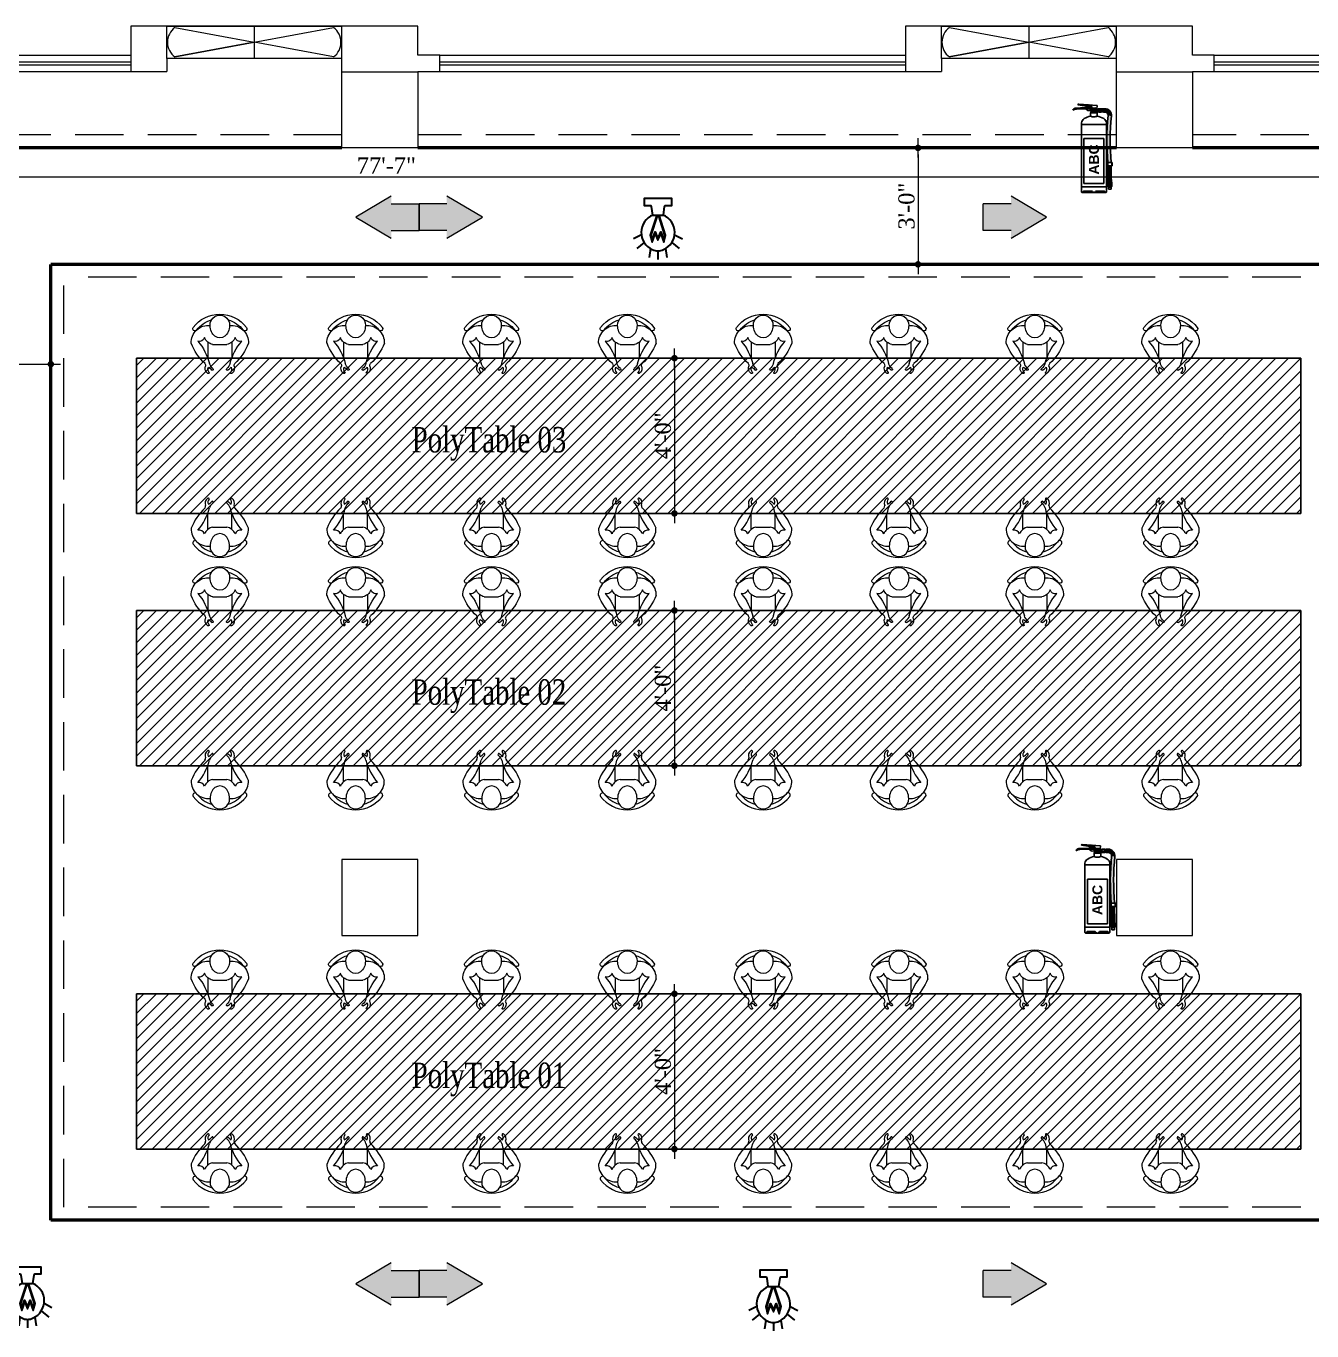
# Model space of a CAD drawing. Header units: inches. Extents: x -250485 to 735580, y -140410 to 288049.
# Drawn here: x 40442.6 to 40840.2, y 21592.6 to 21995.9 of the extents above; entities that cross this region are included whole.
import ezdxf

# ---------------------------------------------------------------- set-up
doc = ezdxf.new("R2010")
doc.units = ezdxf.units.IN
doc.header["$MEASUREMENT"] = 0
doc.header["$PDMODE"] = 35
doc.linetypes.add('DASHED', pattern=[0.75, 0.5, -0.25])
doc.layers.get('0').update_dxf_attribs({"lineweight": 0})
doc.layers.get('Defpoints').update_dxf_attribs({"lineweight": 0})
for name, color, linetype, lineweight in [('COLUMN-2', 102, 'Continuous', 0), ('DIM_WORKING', 7, 'Continuous', 0), ('Emergency Light', 251, 'Continuous', 15), ('EPTPP7', 6, 'Continuous', 0), ('evacuation plan', 162, 'Continuous', 13), ('Layer1', 134, 'Continuous', 0), ('MAN', 215, 'Continuous', 0), ('Road', 7, 'DASHED', 0), ('sheet', 7, 'Continuous', 15), ('TEX', 7, 'Continuous', 0), ('wall', 7, 'Continuous', 0), ('WALL (I)', 7, 'Continuous', 0), ('window', 140, 'Continuous', 0)]:
    doc.layers.add(name, color=color, linetype=linetype, lineweight=lineweight)
doc.layers.add('FIREACC', color=30, linetype='Continuous')
doc.layers.add('OUTSIDE', color=253, linetype='Continuous')
doc.layers.add('Green', color=7, linetype='Continuous', lineweight=0, true_color=0x63bd38)
doc.styles.add('REG', font='times.ttf')
doc.styles.get("Standard").update_dxf_attribs({"font": 'arialbd.ttf', "height": 24})
doc.styles.add('STYLE3', font='arial.ttf', dxfattribs={"width": 0.75})
doc.dimstyles.new('Dim-Pres', dxfattribs={"dimtxt": 5.5, "dimasz": 2, "dimexe": 1.5, "dimexo": 1.5, "dimgap": 1, "dimtad": 3, "dimdec": 0, "dimzin": 3, "dimdsep": 46, "dimlunit": 4, "dimtxsty": 'REG', "dimblk": 'point', "dimcen": 2, "dimclrd": 256, "dimclre": 256, "dimclrt": 7, "dimadec": 0, "dimazin": 0, "dimtfac": 0.75, "dimtdec": 0, "dimtmove": 1, "dimatfit": 3, "dimldrblk": 'point', "dimfxl": 0, "dimtolj": 1, "dimtzin": 0, "dimlwd": -1, "dimlwe": -1, "dimarcsym": 1})

# ---------------------------------------------------------------- blocks, each defined once
blk = doc.blocks.new('dot')
at = {"color": 4}
for p, q in [((-1.5, 0), (1.5, 0)), ((0, 1.5), (0, -1.5))]:
    blk.add_line(p, q, dxfattribs=at)
at = {"color": 6, "const_width": 0.5}
blk.add_lwpolyline([(-0.25, 0, 1), (0.25, 0, 1)], format="xyb", close=True, dxfattribs=at)
blk = doc.blocks.new('point')
blk.add_blockref('dot', (0, 0))
blk = doc.blocks.new('*D89')
at = {"layer": 'Defpoints', "color": 0, "ltscale": 30, "transparency": 16777216}
for p in [(40718.64, 21958.26), (40718.4, 21922.26), (40718.64, 21922.26)]:
    blk.add_point(p, dxfattribs=at)
at = {"layer": 'DIM_WORKING', "ltscale": 30, "transparency": 16777216}
for p, q in [((40717.14, 21958.26), (40716.9, 21958.26)), ((40718.4, 21956.26), (40718.4, 21924.26)), ((40717.14, 21922.26), (40716.9, 21922.26))]:
    blk.add_line(p, q, dxfattribs=at)
at = {"layer": 'DIM_WORKING', "ltscale": 30, "transparency": 16777216, "xscale": 2, "yscale": 2, "zscale": 2}
for p, rotation in [((40718.4, 21958.26), 90), ((40718.4, 21922.26), 270)]:
    blk.add_blockref('point', p, dxfattribs=dict(at, rotation=rotation))
at = {"layer": 'DIM_WORKING', "color": 7, "ltscale": 30, "transparency": 16777216, "insert": (40714.85, 21940.26), "char_height": 5, "attachment_point": 5, "rotation": 90, "style": 'REG'}
blk.add_mtext('\\A1;3\'-0"', dxfattribs=at)
blk = doc.blocks.new('*D93')
at = {"layer": 'Defpoints', "color": 0, "ltscale": 30, "transparency": 16777216}
for p in [(40644.33, 21696.76), (40643.07, 21648.76), (40644.33, 21648.76)]:
    blk.add_point(p, dxfattribs=at)
at = {"layer": 'DIM_WORKING', "ltscale": 30, "transparency": 16777216}
for p, q in [((40642.83, 21696.76), (40641.57, 21696.76)), ((40643.07, 21694.76), (40643.07, 21650.76)), ((40642.83, 21648.76), (40641.57, 21648.76))]:
    blk.add_line(p, q, dxfattribs=at)
at = {"layer": 'DIM_WORKING', "ltscale": 30, "transparency": 16777216, "xscale": 2, "yscale": 2, "zscale": 2}
for p, rotation in [((40643.07, 21696.76), 90), ((40643.07, 21648.76), 270)]:
    blk.add_blockref('point', p, dxfattribs=dict(at, rotation=rotation))
at = {"layer": 'DIM_WORKING', "color": 7, "ltscale": 30, "transparency": 16777216, "insert": (40639.53, 21672.76), "char_height": 5, "attachment_point": 5, "rotation": 90, "style": 'REG'}
blk.add_mtext('\\A1;4\'-0"', dxfattribs=at)
blk = doc.blocks.new('A$C0A385B62')
at = {"layer": 'MAN'}
for p, q in [((12.8, 13.8), (5.25, 13.8)), ((5.25, 8.74), (5.25, 13.8)), ((12.8, 8.74), (12.8, 13.8)), ((6.78, 9.5), (11.27, 9.5))]:
    blk.add_line(p, q, dxfattribs=at)
for centre, major_axis, ratio, start_param, end_param in [((6.29, 17.03), (1.33, -1.33), 1, 3.011756, 4.336791), ((5.39, 18.34), (0.213, 0.213), 1, -0.990366, 1.743844), ((6.72, 17.29), (1.01, 1.01), 1, 1.590737, 2.798433), ((3.04, 20.88), (3.42, 3.42), 1, 4.442782, 4.759624), ((8.74, 14.62), (2.19, -2.19), 1, 3.016096, 3.635716), ((6.68, 17.32), (0.22, -0.22), 1, 6.040082, 8.853084), ((11.37, 17.32), (0.22, 0.22), 1, 0.571694, 3.384696), ((9.31, 14.62), (2.19, 2.19), 1, -0.494124, 0.125496), ((53.03, 68.46), (46.44, -46.44), 1, 4.811956, 4.835194), ((12.66, 18.34), (0.213, -0.213), 1, 1.397749, 4.131959), ((11.33, 17.29), (1.01, 1.01), 1, -1.227636, -0.01994), ((11.76, 17.03), (1.33, 1.33), 1, -1.195198, 0.129837), ((16.26, 2.74), (12.33, 12.33), 1, 1.534761, 1.981495), ((-10.84, 19.76), (12.13, 12.13), 1, -1.500161, -1.035997), ((3.52, 16.15), (0.744, -0.744), 1, 0.12019, 0.903179), ((28.88, 19.76), (12.13, 12.13), 1, 2.606793, 3.070957), ((14.53, 16.15), (0.744, 0.744), 1, 2.238414, 3.021402), ((1.82, 2.74), (12.33, 12.33), 1, -0.410698, 0.036036), ((5.41, 8.93), (3.82, -3.82), 1, 3.892704, 5.607304), ((2.59, 6.86), (1.22, 1.22), 1, -0.491791, 1.062111), ((7.56, 5.99), (2.55, 2.55), 1, 1.002801, 1.964608), ((10.49, 5.99), (2.55, 2.55), 1, -0.393812, 0.567995), ((12.64, 8.93), (3.82, 3.82), 1, 3.82371, 5.532074), ((15.46, 6.86), (1.22, -1.22), 1, 2.079482, 3.633383), ((1.21, 4.56), (0.486, -0.486), 1, 1.452986, 4.552069), ((9.03, 10.51), (7.43, 7.43), 1, 3.004593, 4.850456), ((9.06, 10.51), (6.48, -6.48), 1, 4.573278, 5.207423), ((9.04, 3.6), (0, 3.84), 0.793116, 4.700072, 7.865366), ((9.03, 10.51), (6.48, -6.48), 1, 5.787108, 6.421253), ((16.87, 4.58), (0.475, 0.475), 1, -1.432729, 1.708864), ((9.04, 3.33), (2.16, -2.16), 1, 3.851468, 7.14293)]:
    blk.add_ellipse(centre, major_axis=major_axis, ratio=ratio, start_param=start_param, end_param=end_param, dxfattribs=at)
blk = doc.blocks.new('*D94')
at = {"layer": 'Defpoints', "color": 0, "ltscale": 30, "transparency": 16777216}
for p in [(40644.33, 21815.26), (40643.07, 21767.26), (40644.33, 21767.26)]:
    blk.add_point(p, dxfattribs=at)
at = {"layer": 'DIM_WORKING', "ltscale": 30, "transparency": 16777216}
for p, q in [((40642.83, 21815.26), (40641.57, 21815.26)), ((40643.07, 21813.26), (40643.07, 21769.26)), ((40642.83, 21767.26), (40641.57, 21767.26))]:
    blk.add_line(p, q, dxfattribs=at)
at = {"layer": 'DIM_WORKING', "ltscale": 30, "transparency": 16777216, "xscale": 2, "yscale": 2, "zscale": 2}
for p, rotation in [((40643.07, 21815.26), 90), ((40643.07, 21767.26), 270)]:
    blk.add_blockref('point', p, dxfattribs=dict(at, rotation=rotation))
at = {"layer": 'DIM_WORKING', "color": 7, "ltscale": 30, "transparency": 16777216, "insert": (40639.53, 21791.26), "char_height": 5, "attachment_point": 5, "rotation": 90, "style": 'REG'}
blk.add_mtext('\\A1;4\'-0"', dxfattribs=at)
blk = doc.blocks.new('*D95')
at = {"layer": 'Defpoints', "color": 0, "ltscale": 30, "transparency": 16777216}
for p in [(40644.33, 21893.26), (40643.07, 21845.26), (40644.33, 21845.26)]:
    blk.add_point(p, dxfattribs=at)
at = {"layer": 'DIM_WORKING', "ltscale": 30, "transparency": 16777216}
for p, q in [((40642.83, 21893.26), (40641.57, 21893.26)), ((40643.07, 21891.26), (40643.07, 21847.26)), ((40642.83, 21845.26), (40641.57, 21845.26))]:
    blk.add_line(p, q, dxfattribs=at)
at = {"layer": 'DIM_WORKING', "ltscale": 30, "transparency": 16777216, "xscale": 2, "yscale": 2, "zscale": 2}
for p, rotation in [((40643.07, 21893.26), 90), ((40643.07, 21845.26), 270)]:
    blk.add_blockref('point', p, dxfattribs=dict(at, rotation=rotation))
at = {"layer": 'DIM_WORKING', "color": 7, "ltscale": 30, "transparency": 16777216, "insert": (40639.53, 21869.26), "char_height": 5, "attachment_point": 5, "rotation": 90, "style": 'REG'}
blk.add_mtext('\\A1;4\'-0"', dxfattribs=at)
blk = doc.blocks.new('hfev')
at = {"layer": 'evacuation plan'}
h = blk.add_hatch(color=60, dxfattribs=at)
h.dxf.hatch_style = 1
h.paths.add_polyline_path([(40299.06, 13041.14), (40287.18, 13021.16), (40310.94, 13021.16)])
h.paths.add_polyline_path([(40306.54, 13021.16), (40291.58, 13021.16), (40291.58, 13005.53), (40306.54, 13005.53)])
at = {"layer": 'evacuation plan', "color": 9, "true_color": 0xafd9aa}
for p, q in [((40287.18, 13021.16), (40299.06, 13041.14)), ((40299.06, 13041.14), (40310.94, 13021.16)), ((40291.58, 13021.16), (40291.58, 13005.53)), ((40306.54, 13021.16), (40306.54, 13005.53)), ((40291.58, 13005.53), (40306.54, 13005.53))]:
    blk.add_line(p, q, dxfattribs=at)
blk = doc.blocks.new('A$C16DB04AD')
at = {"layer": 'Emergency Light', "color": 154, "lineweight": 30}
for p, q in [((-6.54, -14.39), (-9.59, -15.98)), ((6.54, -14.39), (9.59, -15.98)), ((-5.43, -17.4), (-8.33, -19.77)), ((-2.95, -19.78), (-3.46, -23.22)), ((2.95, -19.78), (3.46, -23.22)), ((5.43, -17.4), (8.33, -19.77)), ((0, -20.7), (0, -24))]:
    blk.add_line(p, q, dxfattribs=at)
blk.add_lwpolyline([(-2, -6.57), (-2.49, -3.28, 0.371278), (-2.94, -2.89), (-5.25, -2.89), (-5.25, 0), (5.25, 0), (5.25, -2.89), (2.94, -2.89, 0.371278), (2.49, -3.28), (2, -6.57)], format="xyb", dxfattribs=at)
at = {"layer": 'Emergency Light', "color": 1, "lineweight": 30}
blk.add_lwpolyline([(-0.43, -6.57), (-3.01, -14.48), (-2.28, -17.27), (-1.1, -13.91), (0, -16.5), (1.1, -13.91), (2.28, -17.27), (3.01, -14.48), (0.43, -6.57)], dxfattribs=at)
blk.add_lwpolyline([(0.43, -7.28, 0.690361), (-0.43, -7.28), (-2.75, -14.5), (-2.25, -16.42), (-1.12, -13.21), (0, -15.86), (1.12, -13.21), (2.25, -16.42), (2.75, -14.5), (0.43, -7.28)], format="xyb", dxfattribs=at)
at = {"layer": 'Emergency Light', "color": 154, "lineweight": 30}
blk.add_lwpolyline([(-2.02, -6.58), (2, -6.57)], dxfattribs=at)
for centre, radius, start, end in [((0.78, -13.41), 7.38, 112.0671, 245.9767), ((-0.78, -13.41), 7.38, 294.0233, 67.9329), ((0, -15.96), 4.74, 241.9689, 298.0311)]:
    blk.add_arc(centre, radius, start, end, dxfattribs=at)
blk = doc.blocks.new('*U196')
at = {"layer": 'OUTSIDE', "linetype": 'Continuous'}
for points in [[(-100.1, 481.8), (-104.2, 460.2), (-78.9, 477.6)], [(-78.9, 477.6), (-104.2, 460.2), (-84.3, 462.4)], [(-85.3, 498), (-100.1, 481.8), (-46.6, 485.8)], [(-46.6, 485.8), (-100.1, 481.8), (-64, 484)], [(-64, 484), (-100.1, 481.8), (-78.9, 477.6)], [(-64.2, 504), (-85.3, 498), (-52.4, 503.4)], [(-52.4, 503.4), (-85.3, 498), (-46.6, 502.2)], [(-43.2, 502.2), (-85.3, 498), (-43.2, 485.8)], [(-85.3, 498), (-43.2, 502.2), (-46.6, 502.2)], [(-85.3, 498), (-46.6, 485.8), (-43.2, 485.8)], [(-52.4, 503.4), (-58.3, 504), (-64.2, 504)], [(-46.6, 485.8), (-64, 484), (-52.4, 484.6)], [(-52.4, 484.6), (-64, 484), (-58.3, 484)], [(-84.3, 462.4), (-104.2, 460.2), (-76.6, 321.2)], [(-104.2, 460.2), (-96.6, 320.1), (-76.6, 321.2)], [(-96.6, 320.1), (-102.4, 180), (-82.5, 180)], [(-76.6, 321.2), (-96.6, 320.1), (-82.5, 180)], [(-82, 160), (-102.8, 111), (-82.8, 111)], [(-102, 160), (-102.8, 111), (-82, 160)], [(-102.8, 111), (-104.2, 62), (-84.2, 62)], [(-82.8, 111), (-102.8, 111), (-84.2, 62)]]:
    blk.add_solid(points, dxfattribs=at)
blk = doc.blocks.new('*U195')
at = {"layer": 'OUTSIDE', "linetype": 'Continuous'}
for points in [[(0, 488.3), (-0.7, 487.2), (0.9, 485.5)], [(-0.7, 487.2), (-0.3, 486), (0.9, 485.5)], [(0.4, 499.9), (0, 488.3), (0.9, 485.5)], [(0.8, 499.9), (0.4, 499.9), (0.9, 485.5)], [(0.9, 499.9), (0.8, 499.9), (0.9, 485.5)], [(0.9, 499.9), (0.9, 485.5), (1.7, 488.3)], [(1.2, 499.9), (0.9, 499.9), (1.7, 488.3)], [(1.7, 488.3), (0.9, 485.5), (2.4, 487.2)], [(2.4, 487.2), (0.9, 485.5), (2, 486)]]:
    blk.add_solid(points, dxfattribs=at)
blk = doc.blocks.new('ABC')
at = {"layer": 'FIREACC', "color": 11}
for p, q in [((-39100.5, 31717.2), (-39188.6, 31723.6)), ((-39154.2, 31706.6), (-39205.4, 31703.9)), ((-39153.3, 31701.1), (-39200, 31699.5)), ((-39151.6, 31714.1), (-39192.8, 31719.9)), ((-39133.8, 31707.7), (-39153.8, 31706.7)), ((-39127.3, 31701.9), (-39152.9, 31701.1)), ((-39135.7, 31711.8), (-39151.1, 31714)), ((-39133.7, 31709.3), (-39133.9, 31706.3)), ((-39099.5, 31682), (-39131.5, 31682)), ((-39131.5, 31682), (-39131.5, 31666)), ((-39126.8, 31704), (-39131.4, 31703.7)), ((-39100.3, 31685.2), (-39130.7, 31685.2)), ((-39130.7, 31683.6), (-39130.7, 31682)), ((-39100.3, 31683.6), (-39130.7, 31683.6)), ((-39129.4, 31697.8), (-39129.4, 31701.2)), ((-39129.4, 31701.2), (-39127.5, 31701.2)), ((-39129.4, 31685.2), (-39129.4, 31697.1)), ((-39127, 31701.2), (-39101.6, 31701.2)), ((-39105.9, 31702.6), (-39126.8, 31701.9)), ((-39105.9, 31705.1), (-39126.3, 31704)), ((-39106, 31703.5), (-39105.9, 31705.1)), ((-39102.2, 31701.2), (-39101.8, 31707.1)), ((-39100.5, 31717.2), (-39101.7, 31701.2)), ((-39101.6, 31685.2), (-39101.6, 31701.2)), ((-39100.3, 31683.6), (-39100.3, 31682)), ((-39099.5, 31682), (-39099.5, 31666)), ((-39175.5, 31633.6), (-39175.5, 31300.6)), ((-39055.5, 31633.6), (-39055.5, 31300.6)), ((-39128.8, 31305.6), (-39163.6, 31305.6)), ((-39102.2, 31305.6), (-39066.5, 31305.6))]:
    blk.add_line(p, q, dxfattribs=at)
for centre, radius in [((-39115.5, 31693.2), 8), ((-39115.5, 31693.2), 7.11), ((-39104.1, 31703.3), 0.818)]:
    blk.add_circle(centre, radius, dxfattribs=at)
for centre, radius, start, end in [((-39188.8, 31719.6), 4, 85.8388, 175.8388), ((-39201.9, 31687.7), 16.6, 102.07309, 158.07865), ((-39195.2, 31655.6), 44.2, 96.19339, 120.02539), ((-39115, 31581.1), 86.5, 100.99993, 123.20795), ((-39136.1, 31709.5), 2.4, 355.8388, 82.00949), ((-39131.5, 31706.1), 2.4, 175.8388, 273.07991), ((-39130.7, 31684.4), 0.8, 90, 270), ((-39104.1, 31703.3), 1.96, 175.8388, 355.8388), ((-39100.3, 31684.4), 0.8, 270, 90), ((-39116, 31581.1), 86.5, 56.79205, 79.00007), ((-39149.4, 31630.6), 26.3, 119.53105, 173.38982), ((-39081.6, 31630.6), 26.3, 6.61018, 60.46895), ((-39171.3, 31302.3), 4.51, 202.08138, 252.76633), ((-39172.9, 31302.4), 4.45, 276.37731, 340.98679), ((-39160, 31298.3), 9.06, 135.26832, 162.98104), ((-39164, 31301.8), 3.74, 83.25735, 130.41736), ((-39128.4, 31298.8), 6.79, 39.64174, 93.39989), ((-39115.8, 31305.7), 7.75, 199.80056, 272.52003), ((-39115.2, 31305.7), 7.75, 267.47997, 340.19944), ((-39102.6, 31298.8), 6.79, 86.60011, 140.35826), ((-39067, 31301.8), 3.74, 49.58264, 96.74265), ((-39071, 31298.3), 9.06, 17.01896, 44.73168), ((-39058.1, 31302.4), 4.45, 199.01321, 263.62269), ((-39059.7, 31302.3), 4.51, 287.23367, 337.91862)]:
    blk.add_arc(centre, radius, start, end, dxfattribs=at)
at = {"layer": 'OUTSIDE', "color": 11}
for p, q in [((-39125.1, 31706.4), (-39126.9, 31706.4)), ((-39126.9, 31705.7), (-39125.1, 31705.7)), ((-39118.4, 31695), (-39120.3, 31696.2)), ((-39116.2, 31689.4), (-39118.2, 31699.8)), ((-39115.8, 31697.9), (-39116.2, 31688.6)), ((-39115.8, 31697.9), (-39115.5, 31697.9)), ((-39115.8, 31697.9), (-39115.5, 31697.9)), ((-39115.1, 31697.9), (-39115.5, 31697.9)), ((-39115.1, 31697.9), (-39114.8, 31688.6)), ((-39114.8, 31689.4), (-39112.8, 31699.8)), ((-39112.6, 31695), (-39110.7, 31696.2)), ((-39101.7, 31701.2), (-39102.2, 31701.2)), ((-39096.3, 31699.5), (-39101.6, 31699.5)), ((-39096.3, 31695.5), (-39101.6, 31695.5)), ((-39096.3, 31690.9), (-39101.6, 31690.9)), ((-39096.3, 31686.9), (-39101.6, 31686.9)), ((-39096.3, 31699.5), (-39096.3, 31686.9)), ((-39080.4, 31698.9), (-39092, 31698.9)), ((-39080.3, 31697.8), (-39092, 31697.8)), ((-39080.3, 31688.6), (-39092, 31688.6)), ((-39080.4, 31687.5), (-39092, 31687.5)), ((-39080.3, 31701.2), (-39091.7, 31701.2)), ((-39080.3, 31685.2), (-39091.7, 31685.2)), ((-39080.3, 31701.2), (-39080.3, 31685.2)), ((-39080.2, 31686.6), (-39077.6, 31686.6)), ((-39063.4, 31685.2), (-39068.2, 31685.2)), ((-39055.5, 31626), (-39175.5, 31626)), ((-39055.5, 31326), (-39175.5, 31326)), ((-39058.3, 31298), (-39172.7, 31298))]:
    blk.add_line(p, q, dxfattribs=at)
at = {"layer": 'OUTSIDE', "color": 1}
for p, q in [((-39080.2, 31699.8), (-39077.6, 31699.8)), ((-39063.4, 31701.2), (-39068.2, 31701.2)), ((-39163.5, 31341.8), (-39163.5, 31557.8)), ((-39163.5, 31557.8), (-39067.5, 31557.8)), ((-39067.5, 31557.8), (-39067.5, 31341.8)), ((-39055.5, 31442), (-39027.5, 31442)), ((-39055.5, 31426), (-39027.5, 31426)), ((-39049.5, 31442), (-39049.5, 31426)), ((-39029.6, 31442), (-39029.6, 31426)), ((-39027.5, 31442), (-39027.5, 31426)), ((-39049, 31347.6), (-39049, 31346)), ((-39049, 31347.6), (-39029.8, 31347.6)), ((-39029.8, 31347.6), (-39029.8, 31346)), ((-39067.5, 31341.8), (-39163.5, 31341.8)), ((-39048.6, 31346), (-39049, 31346)), ((-39049, 31346), (-39049, 31328)), ((-39048.6, 31345.9), (-39048.6, 31328)), ((-39047.4, 31326), (-39031.4, 31326)), ((-39046.2, 31325), (-39046.2, 31326)), ((-39032.6, 31325), (-39046.2, 31325)), ((-39043.3, 31346), (-39045.7, 31346)), ((-39045.7, 31345.9), (-39045.7, 31328)), ((-39045.7, 31325), (-39045.7, 31314)), ((-39033.2, 31324.1), (-39045.7, 31324.1)), ((-39045.7, 31314), (-39033.2, 31314)), ((-39043.3, 31345.9), (-39043.3, 31328)), ((-39040.6, 31326), (-39040.6, 31346)), ((-39040.6, 31326), (-39040.6, 31346)), ((-39040.6, 31346), (-39038.2, 31346)), ((-39038.2, 31326), (-39038.2, 31346)), ((-39035.6, 31346), (-39033.2, 31346)), ((-39035.6, 31345.9), (-39035.6, 31328)), ((-39033.2, 31345.9), (-39033.2, 31328)), ((-39033.2, 31325), (-39033.2, 31314)), ((-39032.6, 31325), (-39032.6, 31326)), ((-39030.3, 31346), (-39029.8, 31346)), ((-39030.3, 31345.9), (-39030.3, 31328)), ((-39029.8, 31346), (-39029.8, 31328))]:
    blk.add_line(p, q, dxfattribs=at)
at = {"layer": 'OUTSIDE', "color": 11}
for centre, radius, start, end in [((-39140.2, 31705.9), 14, 1.77957, 358.97453), ((-39140.2, 31705.9), 13.6, 1.83687, 358.94152), ((-39118, 31687.9), 25.7, 238.3845, 275.60378), ((-39126.9, 31706), 0.343, 90, 270), ((-39125.1, 31706), 0.343, 270, 90), ((-39115.5, 31693.2), 5.65, 115.63076, 148.08375), ((-39115.5, 31693.2), 3.41, 125.50028, 148.08375), ((-39115.5, 31687.6), 1.22, 124.19912, 55.3937), ((-39113.4, 31689.8), 27.6, 265.6954, 300.31632), ((-39115.5, 31693.2), 3.41, 31.91625, 54.49972), ((-39115.5, 31693.2), 5.65, 31.91625, 64.36924), ((-39091.5, 31693.8), 7.45, 91.18835, 129.78732), ((-39091.5, 31692.6), 7.45, 230.21268, 268.81165), ((-39089.6, 31693.2), 5.13, 117.45336, 242.54664), ((-39091.9, 31700.9), 1.98, 181.04736, 268.0119), ((-39091.9, 31685.5), 1.98, 91.9881, 178.95264), ((-39066.2, 31730.2), 45.1, 255.45516, 267.51639), ((-39063.5, 31669), 32.2, 354.97374, 89.84436), ((-39063.5, 31669), 16.2, 356.22735, 89.67485), ((-37883.4, 31547.2), 1170.2, 174.07729, 185.15561)]:
    blk.add_arc(centre, radius, start, end, dxfattribs=at)
at = {"layer": 'OUTSIDE', "color": 1}
for centre, radius, start, end in [((-39066.2, 31656.2), 45.1, 92.48361, 104.54484), ((-37872.2, 31546.6), 1165.4, 174.11132, 185.14939), ((-35847.1, 31458.9), 3202.3, 180.58939, 181.99252), ((-35847.1, 31458.9), 3186.3, 180.59235, 182.00253), ((-39046.1, 31328.7), 2.97, 192.25412, 244.01904), ((-39045.7, 31328.7), 2.97, 192.25412, 244.01904), ((-39042.8, 31328.7), 2.97, 192.25412, 244.01904), ((-39040.4, 31328.7), 2.97, 192.25412, 244.01904), ((-39038.5, 31328.7), 2.97, 295.98096, 347.74588), ((-39036.1, 31328.7), 2.97, 295.98096, 347.74588), ((-39033.2, 31328.7), 2.97, 295.98096, 347.74588), ((-39032.7, 31328.7), 2.97, 295.98096, 347.74588)]:
    blk.add_arc(centre, radius, start, end, dxfattribs=at)
at = {"layer": 'OUTSIDE', "color": 11, "linetype": 'Continuous', "xscale": -0.8000000000029104, "yscale": 0.7999999999992724, "zscale": 0.7999999999999443}
blk.add_blockref('*U195', (-39114.8, 31298), dxfattribs=at)
at = {"layer": 'OUTSIDE', "color": 1, "linetype": 'Continuous', "xscale": -0.8000000000029104, "yscale": 0.7999999999992724, "zscale": 0.7999999999999443}
blk.add_blockref('*U196', (-39114.8, 31298), dxfattribs=at)
at = {"layer": 'sheet', "color": 5, "insert": (-39091, 31384.5), "char_height": 48, "width": 165, "attachment_point": 7, "rotation": 90}
blk.add_mtext('{\\C6;ABC}', dxfattribs=at)
blk = doc.blocks.new('*D796')
at = {"layer": 'Defpoints', "color": 0, "ltscale": 30, "transparency": 16777216}
for p in [(40088.75, 21958.26), (41019.25, 21958.26), (41019.25, 21949.26)]:
    blk.add_point(p, dxfattribs=at)
at = {"layer": 'Layer1', "ltscale": 30, "transparency": 16777216}
for p, q in [((40088.75, 21953.26), (40088.75, 21947.76)), ((41019.25, 21953.26), (41019.25, 21947.76)), ((40090.75, 21949.26), (41017.25, 21949.26))]:
    blk.add_line(p, q, dxfattribs=at)
at = {"layer": 'Layer1', "ltscale": 30, "transparency": 16777216, "xscale": 2, "yscale": 2, "zscale": 2, "rotation": 180}
blk.add_blockref('point', (40088.75, 21949.26), dxfattribs=at)
at = {"layer": 'Layer1', "ltscale": 30, "transparency": 16777216, "xscale": 2, "yscale": 2, "zscale": 2}
blk.add_blockref('point', (41019.25, 21949.26), dxfattribs=at)
at = {"layer": 'Layer1', "color": 7, "ltscale": 30, "transparency": 16777216, "insert": (40554, 21952.81), "char_height": 5, "attachment_point": 5, "style": 'REG'}
blk.add_mtext('\\A1;77\'-7"', dxfattribs=at)
blk = doc.blocks.new('*D797')
at = {"layer": 'Defpoints', "color": 0, "ltscale": 30, "transparency": 16777216}
for p in [(40414.25, 21891.4), (40450.25, 21891.4), (40450.25, 21891.4)]:
    blk.add_point(p, dxfattribs=at)
at = {"layer": 'Layer1', "ltscale": 30, "transparency": 16777216}
for p, q in [((40414.25, 21891.4), (40414.25, 21892.9)), ((40416.25, 21891.4), (40448.25, 21891.4)), ((40450.25, 21891.4), (40450.25, 21892.9))]:
    blk.add_line(p, q, dxfattribs=at)
at = {"layer": 'Layer1', "ltscale": 30, "transparency": 16777216, "xscale": 2, "yscale": 2, "zscale": 2, "rotation": 180}
blk.add_blockref('point', (40414.25, 21891.4), dxfattribs=at)
at = {"layer": 'Layer1', "ltscale": 30, "transparency": 16777216, "xscale": 2, "yscale": 2, "zscale": 2}
blk.add_blockref('point', (40450.25, 21891.4), dxfattribs=at)
at = {"layer": 'Layer1', "color": 7, "ltscale": 30, "transparency": 16777216, "insert": (40432.25, 21894.94), "char_height": 5, "attachment_point": 5, "style": 'REG'}
blk.add_mtext('\\A1;3\'-0"', dxfattribs=at)

msp = doc.modelspace()

# ---------------------------------------------------------------- hatches: boundary and pattern name
at = {"layer": 'Green', "ltscale": 30}
h = msp.add_hatch(dxfattribs=at)
h.set_pattern_fill('ANSI31', scale=22)
h.set_pattern_definition([(45, (31145.872, 24849.6524), (-1.94454365, 1.94454365), [])])
h.paths.add_polyline_path([(40476.75, 21893.26), (40836.75, 21893.26), (40836.75, 21845.26), (40476.75, 21845.26)])
h.paths.add_polyline_path([(40559.62, 21856.88), (40611.75, 21856.88), (40611.75, 21873.69), (40559.62, 21873.69)], flags=24)
h = msp.add_hatch(dxfattribs=at)
h.set_pattern_fill('ANSI31', scale=22)
h.set_pattern_definition([(45, (31145.872, 24771.6524), (-1.94454365, 1.94454365), [])])
h.paths.add_polyline_path([(40476.75, 21815.26), (40836.75, 21815.26), (40836.75, 21767.26), (40476.75, 21767.26)])
h.paths.add_polyline_path([(40559.62, 21778.88), (40611.75, 21778.88), (40611.75, 21795.69), (40559.62, 21795.69)], flags=24)
h = msp.add_hatch(dxfattribs=at)
h.set_pattern_fill('ANSI31', scale=22)
h.set_pattern_definition([(45, (31145.872, 24653.1524), (-1.94454365, 1.94454365), [])])
h.paths.add_polyline_path([(40476.75, 21696.76), (40836.75, 21696.76), (40836.75, 21648.76), (40476.75, 21648.76)])
h.paths.add_polyline_path([(40559.62, 21660.38), (40611.75, 21660.38), (40611.75, 21677.19), (40559.62, 21677.19)], flags=24)

# ---------------------------------------------------------------- linework, layer by layer
at = {"layer": 'COLUMN-2', "color": 7}
for points in [[(40540.25, 21981.76), (40563.75, 21981.76), (40563.75, 21958.26), (40540.25, 21958.26)], [(40779.75, 21981.76), (40803.25, 21981.76), (40803.25, 21958.26), (40779.75, 21958.26)], [(40540.25, 21714.76), (40563.75, 21714.76), (40563.75, 21738.26), (40540.25, 21738.26)], [(40779.75, 21714.76), (40803.25, 21714.76), (40803.25, 21738.26), (40779.75, 21738.26)]]:
    msp.add_lwpolyline(points, close=True, dxfattribs=at)
at = {"layer": 'DIM_WORKING', "color": 7, "ltscale": 30}
for p, q in [((40563.75, 21986.91), (40563.75, 21995.91)), ((40803.25, 21986.91), (40803.25, 21995.91)), ((40540.25, 21981.91), (40540.25, 21985.91)), ((40779.75, 21981.91), (40779.75, 21985.91))]:
    msp.add_line(p, q, dxfattribs=at)
at = {"layer": 'EPTPP7', "color": 7, "ltscale": 30}
for p, q in [((40488.59, 21995.45), (40513.12, 21990.91)), ((40513.12, 21995.91), (40513.12, 21985.91)), ((40513.12, 21990.91), (40537.66, 21995.45)), ((40540.12, 21995.91), (40540.12, 21985.91)), ((40728.09, 21995.45), (40752.62, 21990.91)), ((40752.62, 21995.91), (40752.62, 21985.91)), ((40752.62, 21990.91), (40777.16, 21995.45)), ((40779.62, 21995.91), (40779.62, 21985.91)), ((40513.12, 21990.91), (40488.57, 21986.36)), ((40488.57, 21986.36), (40513.12, 21990.91)), ((40537.68, 21986.36), (40513.12, 21990.91)), ((40752.62, 21990.91), (40728.07, 21986.36)), ((40728.07, 21986.36), (40752.62, 21990.91)), ((40777.18, 21986.36), (40752.62, 21990.91))]:
    msp.add_line(p, q, dxfattribs=at)
for points in [[(40486.12, 21995.91), (40540.12, 21995.91), (40540.12, 21985.91), (40486.12, 21985.91), (40486.12, 21995.91)], [(40725.62, 21995.91), (40779.62, 21995.91), (40779.62, 21985.91), (40725.62, 21985.91), (40725.62, 21995.91)]]:
    msp.add_lwpolyline(points, dxfattribs=at)
for centre, start, end in [((40491.94, 21990.9), 126.3775, 233.4133), ((40534.31, 21990.9), 306.5867, 53.6225), ((40731.44, 21990.9), 126.3775, 233.4133), ((40773.81, 21990.9), 306.5867, 53.6225)]:
    msp.add_arc(centre, 5.65, start, end, dxfattribs=at)
at = {"layer": 'Green', "color": 7, "ltscale": 30}
for points in [[(40476.75, 21845.26), (40836.75, 21845.26), (40836.75, 21893.26), (40476.75, 21893.26)], [(40476.75, 21893.26), (40836.75, 21893.26), (40836.75, 21845.26), (40476.75, 21845.26)], [(40476.75, 21767.26), (40836.75, 21767.26), (40836.75, 21815.26), (40476.75, 21815.26)], [(40476.75, 21815.26), (40836.75, 21815.26), (40836.75, 21767.26), (40476.75, 21767.26)], [(40476.75, 21648.76), (40836.75, 21648.76), (40836.75, 21696.76), (40476.75, 21696.76)], [(40476.75, 21696.76), (40836.75, 21696.76), (40836.75, 21648.76), (40476.75, 21648.76)]]:
    msp.add_lwpolyline(points, close=True, dxfattribs=at)
at = {"layer": 'Road', "color": 7, "ltscale": 30}
for p, q in [((40540.25, 21962.26), (40324.25, 21962.26)), ((40779.75, 21962.26), (40563.75, 21962.26)), ((41019.25, 21962.26), (40803.25, 21962.26)), ((40454.25, 21630.76), (40454.25, 21918.26)), ((40859.25, 21918.26), (40454.25, 21918.26)), ((40859.25, 21630.76), (40454.25, 21630.76))]:
    msp.add_line(p, q, dxfattribs=at)
at = {"layer": 'wall', "color": 75, "lineweight": 53, "ltscale": 100000}
for p, q in [((40540.25, 21958.26), (40324.25, 21958.26)), ((40779.75, 21958.26), (40563.75, 21958.26)), ((41019.25, 21958.26), (40803.25, 21958.26)), ((40450.25, 21626.76), (40450.25, 21922.26)), ((40863.25, 21922.26), (40450.25, 21922.26)), ((40863.25, 21626.76), (40450.25, 21626.76))]:
    msp.add_line(p, q, dxfattribs=at)
at = {"layer": 'WALL (I)', "color": 7, "ltscale": 30}
for p, q in [((40563.75, 21995.91), (40475, 21995.91)), ((40475, 21995.91), (40475, 21981.91)), ((40803.25, 21995.91), (40714.5, 21995.91)), ((40714.5, 21995.91), (40714.5, 21981.91)), ((40570.5, 21986.91), (40563.75, 21986.91)), ((40570.5, 21981.91), (40570.5, 21986.91)), ((40810, 21986.91), (40803.25, 21986.91)), ((40810, 21981.91), (40810, 21986.91)), ((40540.25, 21985.91), (40486.12, 21985.91)), ((40486.12, 21985.91), (40486.12, 21981.91)), ((40779.75, 21985.91), (40725.62, 21985.91)), ((40725.62, 21985.91), (40725.62, 21981.91)), ((40475, 21981.91), (40486.12, 21981.91)), ((40563.75, 21981.91), (40570.5, 21981.91)), ((40714.5, 21981.91), (40725.62, 21981.91)), ((40803.25, 21981.91), (40810, 21981.91))]:
    msp.add_line(p, q, dxfattribs=at)
at = {"layer": 'window', "color": 7, "ltscale": 30}
for p, q in [((40331, 21986.91), (40475, 21986.91)), ((40570.5, 21986.91), (40714.5, 21986.91)), ((40810, 21986.91), (40954, 21986.91)), ((40331, 21984.91), (40475, 21984.91)), ((40331, 21983.91), (40475, 21983.91)), ((40570.5, 21984.91), (40714.5, 21984.91)), ((40570.5, 21983.91), (40714.5, 21983.91)), ((40810, 21984.91), (40954, 21984.91)), ((40810, 21983.91), (40954, 21983.91)), ((40331, 21981.91), (40475, 21981.91)), ((40570.5, 21981.91), (40714.5, 21981.91)), ((40810, 21981.91), (40954, 21981.91))]:
    msp.add_line(p, q, dxfattribs=at)

# ---------------------------------------------------------------- block references
at = {"layer": 'Emergency Light', "lineweight": 30, "xscale": 0.7868064756185049, "yscale": 0.7868064756185049, "zscale": 0.7868064756213451}
for p in [(40637.98, 21942.67), (40443.02, 21612.4), (40673.67, 21611.44)]:
    msp.add_blockref('A$C16DB04AD', p, dxfattribs=at)
at = {"layer": 'evacuation plan', "color": 11, "true_color": 0xf27172, "xscale": -0.5499328878868255, "yscale": 0.5499328878868255, "zscale": 0.5499328876488784}
for p, rotation in [((47716.26, 44098.62), 90), ((33411.92, -224.94), 270), ((33586.41, -224.94), 270), ((47716.26, 43768.88), 90), ((33411.92, -554.68), 270), ((33586.41, -554.68), 270)]:
    msp.add_blockref('hfev', p, dxfattribs=dict(at, rotation=rotation))
at = {"layer": 'MAN', "color": 7, "xscale": -0.9842519675003132, "yscale": 0.9842519675003132, "zscale": 0.9842519675003132, "rotation": 180}
for p in [(40493.61, 21906.85), (40535.61, 21906.85), (40577.61, 21906.85), (40619.61, 21906.85), (40661.61, 21906.85), (40703.61, 21906.85), (40745.61, 21906.85), (40787.61, 21906.85), (40493.61, 21828.85), (40535.61, 21828.85), (40577.61, 21828.85), (40619.61, 21828.85), (40661.61, 21828.85), (40703.61, 21828.85), (40745.61, 21828.85), (40787.61, 21828.85), (40493.61, 21710.35), (40535.61, 21710.35), (40577.61, 21710.35), (40619.61, 21710.35), (40661.61, 21710.35), (40703.61, 21710.35), (40745.61, 21710.35), (40787.61, 21710.35)]:
    msp.add_blockref('A$C0A385B62', p, dxfattribs=at)
at = {"layer": 'MAN', "color": 7, "xscale": 0.9842519675003132, "yscale": 0.9842519675003132, "zscale": 0.9842519675003132}
for p in [(40493.61, 21831.68), (40535.61, 21831.68), (40577.61, 21831.68), (40619.61, 21831.68), (40661.61, 21831.68), (40703.61, 21831.68), (40745.61, 21831.68), (40787.61, 21831.68), (40493.61, 21753.68), (40535.61, 21753.68), (40577.61, 21753.68), (40619.61, 21753.68), (40661.61, 21753.68), (40703.61, 21753.68), (40745.61, 21753.68), (40787.61, 21753.68), (40493.61, 21635.18), (40535.61, 21635.18), (40577.61, 21635.18), (40619.61, 21635.18), (40661.61, 21635.18), (40703.61, 21635.18), (40745.61, 21635.18), (40787.61, 21635.18)]:
    msp.add_blockref('A$C0A385B62', p, dxfattribs=at)
at = {"layer": 'wall', "color": 1, "lineweight": 53, "xscale": 0.06433683165232651, "yscale": 0.06433683165232651, "zscale": 0.06433683165094806}
for p in [(43289.36, 19930.82), (43290.43, 19701.92)]:
    msp.add_blockref('ABC', p, dxfattribs=at)

# ---------------------------------------------------------------- texts
at = {"layer": 'TEX', "color": 7, "char_height": 7.874, "width": 92.7273, "attachment_point": 2, "style": 'STYLE3'}
for s, insert in [('{\\fTimes New Roman|b0|i0|c0|p18;PolyTable 03}', (40585.72, 21871.99)), ('{\\fTimes New Roman|b0|i0|c0|p18;PolyTable 02}', (40585.72, 21793.99)), ('{\\fTimes New Roman|b0|i0|c0|p18;PolyTable 01}', (40585.72, 21675.49))]:
    msp.add_mtext(s, dxfattribs=dict(at, insert=insert))

# ---------------------------------------------------------------- dimensions: what is measured, and where the dimension line sits
at = {"layer": 'DIM_WORKING', "color": 7, "ltscale": 30}
for base, p1, p2, picture, middle in [((40718.4, 21922.26), (40718.64, 21958.26), (40718.64, 21922.26), '*D89', (40714.85, 21940.26)), ((40643.07, 21845.26), (40644.33, 21893.26), (40644.33, 21845.26), '*D95', (40639.53, 21869.26)), ((40643.07, 21767.26), (40644.33, 21815.26), (40644.33, 21767.26), '*D94', (40639.53, 21791.26)), ((40643.07, 21648.76), (40644.33, 21696.76), (40644.33, 21648.76), '*D93', (40639.53, 21672.76))]:
    dim = msp.add_linear_dim(base=base, p1=p1, p2=p2, angle=90, dimstyle='Dim-Pres', override={"dimtxt": 5}, dxfattribs=at)
    dim.commit()
    dim.dimension.update_dxf_attribs({"geometry": picture, "text_midpoint": middle})
at = {"layer": 'Layer1', "ltscale": 30}
for base, p1, p2, picture, middle in [((41019.25218649, 21949.26140627), (40088.75218649, 21958.26498185), (41019.25218649, 21958.26498185), '*D796', (40554.00218649, 21952.81187491)), ((40450.25, 21891.4), (40414.25, 21891.4), (40450.25, 21891.4), '*D797', (40432.25, 21894.94))]:
    dim = msp.add_linear_dim(base=base, p1=p1, p2=p2, dimstyle='Dim-Pres', override={"dimtxt": 5, "dimfxl": 4, "dimfxlon": 1}, dxfattribs=at)
    dim.commit()
    dim.dimension.update_dxf_attribs({"geometry": picture, "text_midpoint": middle})

doc.saveas('drawing.dxf')
